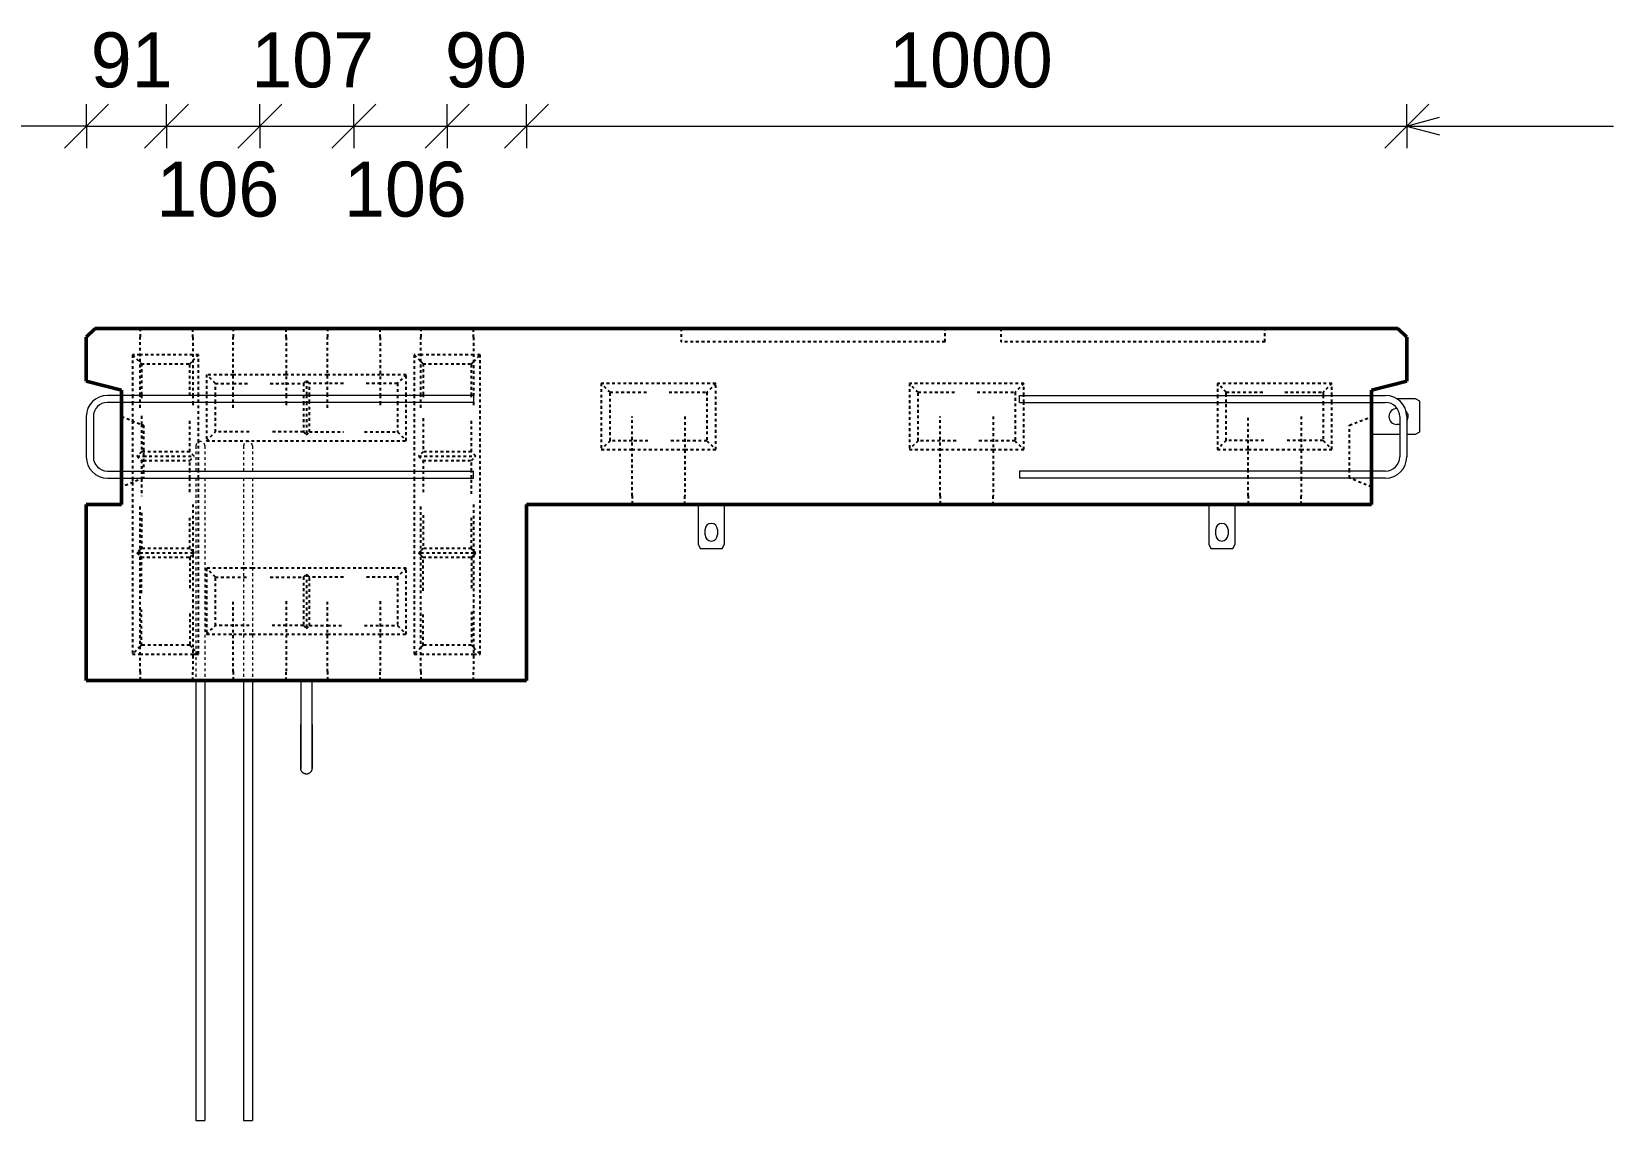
# Model space of a CAD drawing. Header units: millimetres. Extents: x -2992 to 12313, y -2035 to 19954.
# Drawn here: x -441 to 1356, y 17235 to 18473 of the extents above; entities that cross this region are included whole.
import ezdxf

# ---------------------------------------------------------------- set-up
doc = ezdxf.new("R2010")
doc.units = ezdxf.units.MM
doc.linetypes.add('Dash', pattern=[6.36, 3.18, -3.18])
for name, color, linetype, lineweight in [('A-ANNO-DIMS', 211, 'Continuous', 9), ('A-ANNO-DIMS-25', 211, 'Continuous', 9), ('A-DETL-MBND', 5, 'Continuous', 18), ('A-GENM', 13, 'Continuous', 18), ('A-WALL', 113, 'Continuous', 25), ('A-WALL-HDLN', 110, 'Dash', 25), ('G-ANNO-TEXT', 231, 'Continuous', 9), ('S-RBAR', 171, 'Continuous', 18)]:
    doc.layers.add(name, color=color, linetype=linetype, lineweight=lineweight)
doc.styles.add('Nirmala UI Semilight_1', font='NirmalaS.ttf', dxfattribs={"height": 62.5})
doc.dimstyles.new('Arrow_Filled_-_2_5_NI_UI', dxfattribs={"dimscale": 304.8, "dimtxt": 65.460247, "dimasz": 0.164042, "dimexe": 0.082021, "dimexo": 0.0625, "dimgap": 0.082021, "dimtad": 1, "dimdec": 4, "dimzin": 0, "dimdsep": 46, "dimtxsty": 'Nirmala UI Semilight_1', "dimblk1": 'OBLIQUE', "dimblk2": 'OBLIQUE', "dimsah": 1, "dimcen": 0.09, "dimazin": 0, "dimtfac": 1, "dimtdec": 4, "dimtix": 1, "dimtmove": 0, "dimatfit": 3, "dimfxl": 0.082021, "dimfxlon": 1, "dimtvp": 1, "dimtolj": 1, "dimtzin": 0, "dimarcsym": 2})
doc.dimstyles.new('Arrow_Filled_-_2_5_NI_UI_1', dxfattribs={"dimscale": 304.8, "dimtxt": 65.460247, "dimasz": 0.164042, "dimexe": 0.082021, "dimexo": 0.0625, "dimgap": 0.082021, "dimtad": 1, "dimdec": 4, "dimzin": 0, "dimdsep": 46, "dimtxsty": 'Nirmala UI Semilight_1', "dimblk1": 'OBLIQUE', "dimblk2": 'OBLIQUE', "dimsah": 1, "dimcen": 0.09, "dimazin": 0, "dimtfac": 1, "dimtdec": 4, "dimtix": 1, "dimtmove": 2, "dimatfit": 3, "dimfxl": 0.082021, "dimfxlon": 1, "dimtvp": 1, "dimtolj": 1, "dimtzin": 0, "dimarcsym": 2})

# ---------------------------------------------------------------- blocks, each defined once
blk = doc.blocks.new('RR spread anchor face based - RR-SA-2_5-150-1726819-Elevation Top')
at = {"layer": 'A-GENM'}
for p, q in [((1783.8, 17935.4), (1783.8, 17890.4)), ((1813.8, 17890.4), (1813.8, 17935.4)), ((1791.8, 17900.9), (1791.8, 17906.9)), ((1805.8, 17906.9), (1805.8, 17900.9)), ((1783.8, 17890.4), (1786.3, 17885.4)), ((1786.3, 17885.4), (1811.3, 17885.4)), ((1811.3, 17885.4), (1813.8, 17890.4))]:
    blk.add_line(p, q, dxfattribs=at)
for centre, start, end in [((1798.8, 17906.9), 360, 180), ((1798.8, 17900.9), 180, 0)]:
    blk.add_arc(centre, 7, start, end, dxfattribs=at)
blk = doc.blocks.new('RR spread anchor face based - RR-SA-3_0-200-1726827-Elevation Top')
at = {"layer": 'A-GENM'}
for p, q in [((2577.5, 18044.4), (2577.8, 18044.4)), ((2598.8, 18055.4), (2577.9, 18055.4)), ((2603.8, 18052.9), (2598.8, 18055.4)), ((2603.8, 18017.9), (2603.8, 18052.9)), ((2580.8, 18026.4), (2577.5, 18026.4)), ((2548.8, 18015.4), (2580.8, 18015.4)), ((2588.8, 18015.4), (2598.8, 18015.4)), ((2598.8, 18015.4), (2603.8, 18017.9))]:
    blk.add_line(p, q, dxfattribs=at)
for centre, start, end in [((2577.5, 18035.4), 90, 270), ((2581.5, 18035.4), 325.337, 43.1233)]:
    blk.add_arc(centre, 9, start, end, dxfattribs=at)
blk = doc.blocks.new('12_7Ø_ Lifting Insert_COLUMN - 12_9Ø Lifting insert-1653057-Elevation Top')
at = {"layer": 'A-GENM'}
for p, q in [((1332.5, 17735.4), (1332.5, 17685.4)), ((1345.2, 17685.4), (1345.2, 17735.4))]:
    blk.add_line(p, q, dxfattribs=at)
at = {"layer": 'A-GENM', "flags": 128}
for points in [[(1332.5, 17685.4), (1332.5, 17683.4), (1332.5, 17681.4), (1332.5, 17679.4), (1332.5, 17677.5), (1332.5, 17675.5), (1332.5, 17673.5), (1332.5, 17671.6), (1332.5, 17669.7), (1332.5, 17667.8), (1332.5, 17666), (1332.5, 17664.1), (1332.5, 17662.3), (1332.5, 17660.6), (1332.5, 17658.9), (1332.5, 17657.2), (1332.5, 17655.6), (1332.5, 17654), (1332.5, 17652.5), (1332.5, 17651), (1332.5, 17649.6), (1332.5, 17648.2), (1332.5, 17646.9), (1332.5, 17645.7), (1332.5, 17644.5), (1332.5, 17643.4), (1332.5, 17642.3), (1332.5, 17641.3), (1332.5, 17640.4), (1332.5, 17639.6), (1332.5, 17638.8), (1332.5, 17638.1), (1332.5, 17637.5), (1332.5, 17637), (1332.5, 17636.5), (1332.5, 17636.2), (1332.5, 17635.9), (1332.5, 17635.6), (1332.5, 17635.5), (1332.5, 17635.4), (1332.5, 17635.4)], [(1332.5, 17635.4), (1332.5, 17635.5), (1332.5, 17635.6), (1332.5, 17635.8), (1332.5, 17636.1), (1332.5, 17636.4), (1332.5, 17636.9), (1332.5, 17637.4), (1332.5, 17638), (1332.5, 17638.6), (1332.5, 17639.4), (1332.5, 17640.2), (1332.5, 17641.1), (1332.5, 17642), (1332.5, 17643.1), (1332.5, 17644.2), (1332.5, 17645.3), (1332.5, 17646.6), (1332.5, 17647.8), (1332.5, 17649.2), (1332.5, 17650.6), (1332.5, 17652.1), (1332.5, 17653.6), (1332.5, 17655.1), (1332.5, 17656.8), (1332.5, 17658.4), (1332.5, 17660.1), (1332.5, 17661.9), (1332.5, 17663.6), (1332.5, 17665.5), (1332.5, 17667.3), (1332.5, 17669.2), (1332.5, 17671.1), (1332.5, 17673), (1332.5, 17675), (1332.5, 17676.9), (1332.5, 17678.9), (1332.5, 17680.9), (1332.5, 17682.9), (1332.5, 17684.9), (1332.5, 17685.4)], [(1345.2, 17685.4), (1345.2, 17683.4), (1345.2, 17681.4), (1345.2, 17679.4), (1345.2, 17677.5), (1345.2, 17675.5), (1345.2, 17673.5), (1345.2, 17671.6), (1345.2, 17669.7), (1345.2, 17667.8), (1345.2, 17666), (1345.2, 17664.1), (1345.2, 17662.3), (1345.2, 17660.6), (1345.2, 17658.9), (1345.2, 17657.2), (1345.2, 17655.6), (1345.2, 17654), (1345.2, 17652.5), (1345.2, 17651), (1345.2, 17649.6), (1345.2, 17648.2), (1345.2, 17646.9), (1345.2, 17645.7), (1345.2, 17644.5), (1345.2, 17643.4), (1345.2, 17642.3), (1345.2, 17641.3), (1345.2, 17640.4), (1345.2, 17639.6), (1345.2, 17638.8), (1345.2, 17638.1), (1345.2, 17637.5), (1345.2, 17637), (1345.2, 17636.5), (1345.2, 17636.2), (1345.2, 17635.9), (1345.2, 17635.6), (1345.2, 17635.5), (1345.2, 17635.4), (1345.2, 17635.4)], [(1345.2, 17635.4), (1345.2, 17635.5), (1345.2, 17635.6), (1345.2, 17635.8), (1345.2, 17636.1), (1345.2, 17636.4), (1345.2, 17636.9), (1345.2, 17637.4), (1345.2, 17638), (1345.2, 17638.6), (1345.2, 17639.4), (1345.2, 17640.2), (1345.2, 17641.1), (1345.2, 17642), (1345.2, 17643.1), (1345.2, 17644.2), (1345.2, 17645.3), (1345.2, 17646.6), (1345.2, 17647.8), (1345.2, 17649.2), (1345.2, 17650.6), (1345.2, 17652.1), (1345.2, 17653.6), (1345.2, 17655.1), (1345.2, 17656.8), (1345.2, 17658.4), (1345.2, 17660.1), (1345.2, 17661.9), (1345.2, 17663.6), (1345.2, 17665.5), (1345.2, 17667.3), (1345.2, 17669.2), (1345.2, 17671.1), (1345.2, 17673), (1345.2, 17675), (1345.2, 17676.9), (1345.2, 17678.9), (1345.2, 17680.9), (1345.2, 17682.9), (1345.2, 17684.9), (1345.2, 17685.4)], [(1345.2, 17635.4), (1345.1, 17635.2), (1345.1, 17634.9), (1345.1, 17634.7), (1345.1, 17634.4), (1345, 17634.2), (1345, 17633.9), (1344.9, 17633.7), (1344.8, 17633.4), (1344.7, 17633.2), (1344.7, 17633), (1344.5, 17632.7), (1344.4, 17632.5), (1344.3, 17632.3), (1344.2, 17632.1), (1344, 17631.8), (1343.9, 17631.6), (1343.7, 17631.4), (1343.6, 17631.2), (1343.4, 17631.1), (1343.2, 17630.9), (1343, 17630.7), (1342.8, 17630.5), (1342.7, 17630.4), (1342.4, 17630.2), (1342.2, 17630.1), (1342, 17630), (1341.8, 17629.8), (1341.6, 17629.7), (1341.3, 17629.6), (1341.1, 17629.5), (1340.9, 17629.4), (1340.6, 17629.3), (1340.4, 17629.3), (1340.1, 17629.2), (1339.9, 17629.2), (1339.6, 17629.1), (1339.4, 17629.1), (1339.1, 17629.1), (1338.9, 17629.1), (1338.6, 17629.1), (1338.4, 17629.1), (1338.1, 17629.1), (1337.9, 17629.2), (1337.6, 17629.2), (1337.4, 17629.2), (1337.1, 17629.3), (1336.9, 17629.4), (1336.6, 17629.5), (1336.4, 17629.6), (1336.2, 17629.7), (1335.9, 17629.8), (1335.7, 17629.9), (1335.5, 17630), (1335.3, 17630.2), (1335.1, 17630.3), (1334.9, 17630.5), (1334.7, 17630.6), (1334.5, 17630.8), (1334.3, 17631), (1334.1, 17631.1), (1334, 17631.3), (1333.8, 17631.5), (1333.6, 17631.7), (1333.5, 17631.9), (1333.4, 17632.2), (1333.2, 17632.4), (1333.1, 17632.6), (1333, 17632.8), (1332.9, 17633.1), (1332.8, 17633.3), (1332.7, 17633.5), (1332.7, 17633.8), (1332.6, 17634), (1332.6, 17634.3), (1332.5, 17634.5), (1332.5, 17634.8), (1332.5, 17635), (1332.5, 17635.3), (1332.5, 17635.4)]]:
    blk.add_lwpolyline(points, dxfattribs=at)
blk = doc.blocks.new('DIMBLOCK4-Elevation Top')
at = {"layer": 'A-ANNO-DIMS-25'}
for p, q in [((-378.7, 18365.4), (-353.7, 18390.4)), ((-378.7, 18365.4), (-378.7, 18390.4)), ((-287.7, 18365.4), (-262.7, 18390.4)), ((-287.7, 18365.4), (-287.7, 18390.4)), ((-378.7, 18365.4), (-403.7, 18340.4)), ((-378.7, 18365.4), (-287.7, 18365.4)), ((-378.7, 18365.4), (-378.7, 18340.4)), ((-287.7, 18365.4), (-312.7, 18340.4)), ((-287.7, 18365.4), (-287.7, 18340.4))]:
    blk.add_line(p, q, dxfattribs=at)
at = {"layer": 'A-ANNO-DIMS-25', "color": 0, "insert": (-373.7, 18472), "char_height": 62.5, "width": 97.119, "attachment_point": 1, "line_spacing_factor": 1.142579, "style": 'Nirmala UI Semilight_1'}
blk.add_mtext('91', dxfattribs=at)
blk = doc.blocks.new('_Oblique')
at = {"color": 0, "linetype": 'ByBlock', "lineweight": -2}
blk.add_line((-0.5, -0.5), (0.5, 0.5), dxfattribs=at)
blk = doc.blocks.new('DIMBLOCK5-Elevation Top')
at = {"layer": 'A-ANNO-DIMS-25'}
for p, q in [((-287.7, 18365.4), (-262.7, 18390.4)), ((-287.7, 18365.4), (-287.7, 18390.4)), ((-181.7, 18365.4), (-156.7, 18390.4)), ((-181.7, 18365.4), (-181.7, 18390.4)), ((-287.7, 18365.4), (-312.7, 18340.4)), ((-287.7, 18365.4), (-181.7, 18365.4)), ((-287.7, 18365.4), (-287.7, 18340.4)), ((-181.7, 18365.4), (-206.7, 18340.4)), ((-181.7, 18365.4), (-181.7, 18340.4))]:
    blk.add_line(p, q, dxfattribs=at)
at = {"layer": 'A-ANNO-DIMS-25', "color": 0, "insert": (-299, 18325.1), "char_height": 62.5, "width": 154.248, "attachment_point": 1, "line_spacing_factor": 1.142579, "style": 'Nirmala UI Semilight_1'}
blk.add_mtext('106', dxfattribs=at)
blk = doc.blocks.new('DIMBLOCK6-Elevation Top')
at = {"layer": 'A-ANNO-DIMS-25'}
for p, q in [((-181.7, 18365.4), (-156.7, 18390.4)), ((-181.7, 18365.4), (-181.7, 18390.4)), ((-74.7, 18365.4), (-49.7, 18390.4)), ((-74.7, 18365.4), (-74.7, 18390.4)), ((-181.7, 18365.4), (-206.7, 18340.4)), ((-181.7, 18365.4), (-74.7, 18365.4)), ((-181.7, 18365.4), (-181.7, 18340.4)), ((-74.7, 18365.4), (-99.7, 18340.4)), ((-74.7, 18365.4), (-74.7, 18340.4))]:
    blk.add_line(p, q, dxfattribs=at)
at = {"layer": 'A-ANNO-DIMS-25', "color": 0, "insert": (-191.3, 18472), "char_height": 62.5, "width": 151.392, "attachment_point": 1, "line_spacing_factor": 1.142579, "style": 'Nirmala UI Semilight_1'}
blk.add_mtext('107', dxfattribs=at)
blk = doc.blocks.new('DIMBLOCK7-Elevation Top')
at = {"layer": 'A-ANNO-DIMS-25'}
for p, q in [((-74.7, 18365.4), (-49.7, 18390.4)), ((-74.7, 18365.4), (-74.7, 18390.4)), ((31.3, 18365.4), (56.3, 18390.4)), ((31.3, 18365.4), (31.3, 18390.4)), ((-74.7, 18365.4), (-99.7, 18340.4)), ((-74.7, 18365.4), (31.3, 18365.4)), ((-74.7, 18365.4), (-74.7, 18340.4)), ((31.3, 18365.4), (6.3, 18340.4)), ((31.3, 18365.4), (31.3, 18340.4))]:
    blk.add_line(p, q, dxfattribs=at)
at = {"layer": 'A-ANNO-DIMS-25', "color": 0, "insert": (-86, 18325.1), "char_height": 62.5, "width": 154.248, "attachment_point": 1, "line_spacing_factor": 1.142579, "style": 'Nirmala UI Semilight_1'}
blk.add_mtext('106', dxfattribs=at)
blk = doc.blocks.new('DIMBLOCK8-Elevation Top')
at = {"layer": 'A-ANNO-DIMS-25'}
for p, q in [((31.3, 18365.4), (56.3, 18390.4)), ((31.3, 18365.4), (31.3, 18390.4)), ((121.3, 18365.4), (146.3, 18390.4)), ((121.3, 18365.4), (121.3, 18390.4)), ((31.3, 18365.4), (6.3, 18340.4)), ((31.3, 18365.4), (121.3, 18365.4)), ((31.3, 18365.4), (31.3, 18340.4)), ((121.3, 18365.4), (96.3, 18340.4)), ((121.3, 18365.4), (121.3, 18340.4))]:
    blk.add_line(p, q, dxfattribs=at)
at = {"layer": 'A-ANNO-DIMS-25', "color": 0, "insert": (28.7, 18472), "char_height": 62.5, "width": 114.258, "attachment_point": 1, "line_spacing_factor": 1.142579, "style": 'Nirmala UI Semilight_1'}
blk.add_mtext('90', dxfattribs=at)
blk = doc.blocks.new('DIMBLOCK9-Elevation Top')
at = {"layer": 'A-ANNO-DIMS-25'}
for p, q in [((121.3, 18365.4), (146.3, 18390.4)), ((121.3, 18365.4), (121.3, 18390.4)), ((1121.3, 18365.4), (1146.3, 18390.4)), ((1121.3, 18365.4), (1121.3, 18390.4)), ((121.3, 18365.4), (96.3, 18340.4)), ((121.3, 18365.4), (1121.3, 18365.4)), ((121.3, 18365.4), (121.3, 18340.4)), ((1121.3, 18365.4), (1096.3, 18340.4)), ((1121.3, 18365.4), (1121.3, 18340.4))]:
    blk.add_line(p, q, dxfattribs=at)
at = {"layer": 'A-ANNO-DIMS-25', "color": 0, "insert": (533.2, 18472), "char_height": 62.5, "width": 211.377, "attachment_point": 1, "line_spacing_factor": 1.142579, "style": 'Nirmala UI Semilight_1'}
blk.add_mtext('1000', dxfattribs=at)

msp = doc.modelspace()

# ---------------------------------------------------------------- linework, layer by layer
at = {"layer": 'A-DETL-MBND'}
for p, q in [((-378.7367, 18365.41337), (-555.22759, 18365.41337)), ((-254.18272, 17235.4305), (-253.38272, 17235.4305))]:
    msp.add_line(p, q, dxfattribs=at)
at = {"layer": 'A-WALL', "lineweight": 50}
for p, q in [((-368.73412, 18135.4305), (-378.7367, 18125.42792)), ((1111.26071, 18135.4305), (-368.73412, 18135.4305)), ((1121.2633, 18125.42792), (1111.26071, 18135.4305)), ((-378.7367, 18125.42792), (-378.7367, 18075.4305)), ((1121.2633, 18075.4305), (1121.2633, 18125.42792)), ((-378.7367, 18075.4305), (-338.7367, 18065.4305)), ((-338.7367, 18065.4305), (-338.7367, 17935.4305)), ((1081.2633, 18065.4305), (1121.2633, 18075.4305)), ((1081.2633, 17935.4305), (1081.2633, 18065.4305)), ((-338.7367, 17935.4305), (-378.7367, 17935.4305)), ((-378.7367, 17935.4305), (-378.7367, 17735.4305)), ((121.2633, 17935.4305), (1081.2633, 17935.4305)), ((121.2633, 17735.4305), (121.2633, 17935.4305)), ((-378.7367, 17735.4305), (121.2633, 17735.4305))]:
    msp.add_line(p, q, dxfattribs=at)
at = {"layer": 'A-WALL-HDLN'}
for p, q in [((-317.7367, 18135.4305), (-317.7367, 18125.4305)), ((-257.7367, 18125.4305), (-257.7367, 18135.4305)), ((-211.7367, 18135.4305), (-211.7367, 18125.4305)), ((-151.7367, 18125.4305), (-151.7367, 18135.4305)), ((-104.7367, 18135.4305), (-104.7367, 18125.4305)), ((-44.7367, 18125.4305), (-44.7367, 18135.4305)), ((1.2633, 18135.4305), (1.2633, 18125.4305)), ((61.2633, 18125.4305), (61.2633, 18135.4305)), ((296.86997, 18135.4305), (296.86997, 18120.4305)), ((596.86997, 18120.4305), (596.86997, 18135.4305)), ((660.10401, 18135.4305), (660.10401, 18120.4305)), ((960.10401, 18120.4305), (960.10401, 18135.4305)), ((596.86997, 18120.4305), (296.86997, 18120.4305)), ((960.10401, 18120.4305), (660.10401, 18120.4305)), ((-317.78384, 18105.4305), (-326.2367, 18105.4305)), ((-326.2367, 18105.4305), (-326.2367, 18059.48011)), ((-326.2367, 18105.4305), (-317.78384, 18096.97764)), ((-257.78404, 18105.4305), (-317.68956, 18105.4305)), ((-317.68956, 18096.88336), (-316.2367, 18095.4305)), ((-316.2367, 18095.4305), (-261.2367, 18095.4305)), ((-316.2367, 18095.4305), (-316.2367, 18059.48011)), ((-261.2367, 18095.4305), (-257.78404, 18098.88317)), ((-261.2367, 18059.49286), (-261.2367, 18095.4305)), ((-251.2367, 18105.4305), (-257.68937, 18105.4305)), ((-257.68937, 18098.97784), (-251.2367, 18105.4305)), ((-251.2367, 18059.48011), (-251.2367, 18105.4305)), ((1.21616, 18105.4305), (-6.2367, 18105.4305)), ((-6.2367, 18105.4305), (-6.2367, 18059.48011)), ((-6.2367, 18105.4305), (1.21616, 18097.97764)), ((61.21596, 18105.4305), (1.31044, 18105.4305)), ((1.31044, 18097.88336), (3.7633, 18095.4305)), ((3.7633, 18095.4305), (58.7633, 18095.4305)), ((3.7633, 18095.4305), (3.7633, 18059.48011)), ((58.7633, 18095.4305), (61.21596, 18097.88317)), ((58.7633, 18059.48011), (58.7633, 18095.4305)), ((68.7633, 18105.4305), (61.31063, 18105.4305)), ((61.31063, 18097.97784), (68.7633, 18105.4305)), ((68.7633, 17765.4305), (68.7633, 18105.4305)), ((-242.1367, 18082.9305), (-242.1367, 18059.48011)), ((-211.77991, 18082.9305), (-242.1367, 18082.9305)), ((-232.1367, 18072.9305), (-242.1367, 18082.9305)), ((-151.7802, 18082.9305), (-211.6935, 18082.9305)), ((-104.77991, 18082.9305), (-151.6932, 18082.9305)), ((-132.1367, 18072.9305), (-128.7367, 18076.3305)), ((-125.3367, 18072.9305), (-128.7367, 18076.3305)), ((-128.7367, 18076.3305), (-128.7367, 18059.48011)), ((-44.7802, 18082.9305), (-104.6935, 18082.9305)), ((-15.3367, 18082.9305), (-44.6932, 18082.9305)), ((-15.3367, 18082.9305), (-25.3367, 18072.9305)), ((-15.3367, 18059.48011), (-15.3367, 18082.9305)), ((-326.2367, 18059.38089), (-326.2367, 18051.48011)), ((-316.2367, 18059.38089), (-316.2367, 18054.798)), ((-251.2367, 18051.48011), (-251.2367, 18059.38089)), ((-242.1367, 18059.38089), (-242.1367, 18051.48011)), ((-232.1367, 18059.48011), (-232.1367, 18072.9305)), ((-232.1367, 18072.9305), (-211.77472, 18072.9305)), ((-232.1367, 18051.48011), (-232.1367, 18059.38089)), ((-211.69869, 18072.9305), (-193.72628, 18072.9305)), ((-169.74713, 18072.9305), (-151.77507, 18072.9305)), ((-151.69834, 18072.9305), (-132.1367, 18072.9305)), ((-132.1367, 18072.9305), (-132.1367, 18059.48011)), ((-132.1367, 18059.38089), (-132.1367, 18051.48011)), ((-128.7367, 18059.38089), (-128.7367, 18051.48011)), ((-104.77472, 18072.9305), (-125.3367, 18072.9305)), ((-125.3367, 18059.48011), (-125.3367, 18072.9305)), ((-125.3367, 18051.48011), (-125.3367, 18059.38089)), ((-86.72628, 18072.9305), (-104.69869, 18072.9305)), ((-44.77507, 18072.9305), (-62.74713, 18072.9305)), ((-25.3367, 18072.9305), (-44.69834, 18072.9305)), ((-25.3367, 18072.9305), (-25.3367, 18059.48011)), ((-25.3367, 18059.38089), (-25.3367, 18051.48011)), ((-15.3367, 18051.48011), (-15.3367, 18059.38089)), ((-6.2367, 18059.38089), (-6.2367, 18051.48011)), ((3.7633, 18059.38089), (3.7633, 18057.42008)), ((58.7633, 18057.42008), (58.7633, 18059.38089)), ((336.26657, 18072.9305), (206.26657, 18072.9305)), ((206.26657, 18072.9305), (206.26657, 17997.9305)), ((216.26657, 18062.9305), (206.26657, 18072.9305)), ((216.26657, 18062.9305), (259.27699, 18062.9305)), ((216.26657, 18007.9305), (216.26657, 18062.9305)), ((283.25615, 18062.9305), (326.26657, 18062.9305)), ((336.26657, 18072.9305), (326.26657, 18062.9305)), ((326.26657, 18062.9305), (326.26657, 18007.9305)), ((336.26657, 17997.9305), (336.26657, 18072.9305)), ((686.2633, 18072.9305), (556.2633, 18072.9305)), ((556.2633, 18072.9305), (556.2633, 17997.9305)), ((566.2633, 18062.9305), (556.2633, 18072.9305)), ((566.2633, 18062.9305), (609.27699, 18062.9305)), ((566.2633, 18007.9305), (566.2633, 18062.9305)), ((633.25615, 18062.9305), (676.2633, 18062.9305)), ((686.2633, 18072.9305), (676.2633, 18062.9305)), ((676.2633, 18062.9305), (676.2633, 18007.9305)), ((686.2633, 18059.48011), (686.2633, 18072.9305)), ((686.2633, 18051.48011), (686.2633, 18059.38089)), ((1036.2633, 18073.06222), (906.2633, 18073.06222)), ((906.2633, 18073.06222), (906.2633, 18059.48011)), ((916.2633, 18063.06222), (906.2633, 18073.06222)), ((906.2633, 18059.38089), (906.2633, 18051.48011)), ((916.2633, 18063.06222), (959.58375, 18063.06222)), ((916.2633, 18059.48011), (916.2633, 18063.06222)), ((916.2633, 18051.48011), (916.2633, 18059.38089)), ((982.94938, 18063.06222), (1026.2633, 18063.06222)), ((1036.2633, 18073.06222), (1026.2633, 18063.06222)), ((1026.2633, 18063.06222), (1026.2633, 18059.48011)), ((1026.2633, 18059.38089), (1026.2633, 18051.48011)), ((1036.2633, 18059.48011), (1036.2633, 18073.06222)), ((1036.2633, 18051.48011), (1036.2633, 18059.38089)), ((-326.2367, 18051.38089), (-326.2367, 18030.48059)), ((-251.2367, 18006.58341), (-251.2367, 18051.38089)), ((-242.1367, 18051.38089), (-242.1367, 18007.9305)), ((-232.1367, 18017.9305), (-232.1367, 18051.38089)), ((-132.1367, 18051.38089), (-132.1367, 18017.9305)), ((-128.7367, 18051.38089), (-128.7367, 18014.5305)), ((-125.3367, 18017.9305), (-125.3367, 18051.38089)), ((-25.3367, 18051.38089), (-25.3367, 18017.9305)), ((-15.3367, 18007.9305), (-15.3367, 18051.38089)), ((-6.2367, 18051.38089), (-6.2367, 17973.48011)), ((686.2633, 17997.9305), (686.2633, 18051.38089)), ((906.2633, 18051.38089), (906.2633, 17998.06222)), ((916.2633, 18008.06222), (916.2633, 18051.38089)), ((1026.2633, 18051.38089), (1026.2633, 18008.06222)), ((1036.2633, 17998.06222), (1036.2633, 18051.38089)), ((-338.68709, 18035.41066), (-313.7367, 18025.4305)), ((-326.2367, 18030.38041), (-326.2367, 17973.48011)), ((-316.2367, 18036.06301), (-316.2367, 18026.48059)), ((-316.2367, 18026.38041), (-316.2367, 17995.4305)), ((-313.7367, 18025.4305), (-313.7367, 17973.48011)), ((-261.2367, 17995.4305), (-261.2367, 18031.36814)), ((3.7633, 18033.44092), (3.7633, 17995.4305)), ((58.7633, 17995.4305), (58.7633, 18033.44092)), ((1056.2633, 18025.4305), (1081.21369, 18035.41066)), ((1056.2633, 17973.48011), (1056.2633, 18025.4305)), ((-251.2367, 17973.48011), (-251.2367, 18006.47601)), ((-242.1367, 18007.9305), (-232.1367, 18017.9305)), ((-242.1367, 18007.9305), (-15.3367, 18007.9305)), ((-193.72628, 18017.9305), (-232.1367, 18017.9305)), ((-132.1367, 18017.9305), (-169.74713, 18017.9305)), ((-132.1367, 18017.9305), (-128.7367, 18014.5305)), ((-128.7367, 18014.5305), (-125.3367, 18017.9305)), ((-125.3367, 18017.9305), (-86.72628, 18017.9305)), ((-62.74713, 18017.9305), (-25.3367, 18017.9305)), ((-25.3367, 18017.9305), (-15.3367, 18007.9305)), ((216.26657, 18007.9305), (206.26657, 17997.9305)), ((241.22741, 18007.9305), (216.26657, 18007.9305)), ((259.27699, 18007.9305), (241.30572, 18007.9305)), ((301.23008, 18007.9305), (283.25615, 18007.9305)), ((326.26657, 18007.9305), (301.30305, 18007.9305)), ((326.26657, 18007.9305), (336.26657, 17997.9305)), ((566.2633, 18007.9305), (556.2633, 17997.9305)), ((591.22741, 18007.9305), (566.2633, 18007.9305)), ((609.27699, 18007.9305), (591.30572, 18007.9305)), ((651.23008, 18007.9305), (633.25615, 18007.9305)), ((676.2633, 18007.9305), (651.30305, 18007.9305)), ((676.2633, 18007.9305), (686.2633, 17997.9305)), ((916.2633, 18008.06222), (906.2633, 17998.06222)), ((941.22741, 18008.06222), (916.2633, 18008.06222)), ((958.97929, 18008.06222), (941.30572, 18008.06222)), ((1001.23008, 18008.06222), (983.55384, 18008.06222)), ((1026.2633, 18008.06222), (1001.30305, 18008.06222)), ((1026.2633, 18008.06222), (1036.2633, 17998.06222)), ((-316.2367, 17995.4305), (-321.2367, 17990.4305)), ((-321.2367, 17990.4305), (-316.2367, 17985.4305)), ((-321.2367, 17990.4305), (-313.78631, 17990.4305)), ((-313.78631, 17995.4305), (-316.2367, 17995.4305)), ((-261.2367, 17995.4305), (-313.68709, 17995.4305)), ((-313.68709, 17990.4305), (-256.2367, 17990.4305)), ((-256.2367, 17990.4305), (-261.2367, 17995.4305)), ((-261.2367, 17985.4305), (-256.2367, 17990.4305)), ((3.7633, 17995.4305), (-1.2367, 17990.4305)), ((-1.2367, 17990.4305), (3.7633, 17985.4305)), ((-1.2367, 17990.4305), (63.7633, 17990.4305)), ((58.7633, 17995.4305), (3.7633, 17995.4305)), ((63.7633, 17990.4305), (58.7633, 17995.4305)), ((58.7633, 17985.4305), (63.7633, 17990.4305)), ((206.26657, 17997.9305), (241.22255, 17997.9305)), ((241.31058, 17997.9305), (301.22482, 17997.9305)), ((301.30832, 17997.9305), (336.26657, 17997.9305)), ((556.2633, 17997.9305), (591.22255, 17997.9305)), ((591.31058, 17997.9305), (651.22482, 17997.9305)), ((651.30832, 17997.9305), (686.2633, 17997.9305)), ((906.2633, 17998.06222), (941.22255, 17998.06222)), ((941.31058, 17998.06222), (1001.22482, 17998.06222)), ((1001.30832, 17998.06222), (1036.2633, 17998.06222)), ((-326.2367, 17973.38089), (-326.2367, 17965.48011)), ((-316.2367, 17985.4305), (-316.2367, 17973.48011)), ((-316.2367, 17985.4305), (-313.78631, 17985.4305)), ((-316.2367, 17973.38089), (-316.2367, 17965.48011)), ((-313.7367, 17973.38089), (-313.7367, 17965.4305)), ((-313.68709, 17985.4305), (-261.2367, 17985.4305)), ((-261.2367, 17973.48011), (-261.2367, 17985.4305)), ((-261.2367, 17965.48011), (-261.2367, 17973.38089)), ((-251.2367, 17965.48011), (-251.2367, 17973.38089)), ((-6.2367, 17973.38089), (-6.2367, 17965.48011)), ((3.7633, 17985.4305), (3.7633, 17973.48011)), ((3.7633, 17985.4305), (58.7633, 17985.4305)), ((3.7633, 17973.38089), (3.7633, 17965.48011)), ((58.7633, 17973.48011), (58.7633, 17985.4305)), ((58.7633, 17965.48011), (58.7633, 17973.38089)), ((941.26657, 17965.48011), (941.26657, 17973.38089)), ((1056.2633, 17965.4305), (1056.2633, 17973.38089)), ((-313.86073, 17965.38089), (-338.68709, 17955.45035)), ((-326.2367, 17965.38089), (-326.2367, 17960.48059)), ((-326.2367, 17960.38041), (-326.2367, 17765.4305)), ((-316.2367, 17965.38089), (-316.2367, 17964.48059)), ((-316.2367, 17964.38041), (-316.2367, 17944.798)), ((-261.2367, 17949.49286), (-261.2367, 17965.38089)), ((-251.2367, 17765.4305), (-251.2367, 17965.38089)), ((-6.2367, 17965.38089), (-6.2367, 17765.4305)), ((3.7633, 17965.38089), (3.7633, 17947.42008)), ((58.7633, 17947.42008), (58.7633, 17965.38089)), ((1081.21369, 17955.45035), (1056.38732, 17965.38089)), ((241.26657, 17945.4305), (241.26657, 17935.48011)), ((301.26657, 17935.48011), (301.26657, 17945.4305)), ((591.26657, 17945.4305), (591.26657, 17935.4305)), ((651.26657, 17935.4305), (651.26657, 17945.4305)), ((941.26657, 17945.4305), (941.26657, 17935.48011)), ((1001.26657, 17935.48011), (1001.26657, 17945.4305)), ((-316.2367, 17926.06301), (-316.2367, 17885.4305)), ((-261.2367, 17885.4305), (-261.2367, 17921.36814)), ((3.7633, 17923.44092), (3.7633, 17885.4305)), ((58.7633, 17885.4305), (58.7633, 17923.44092)), ((-317.77279, 17883.89441), (-321.2367, 17880.4305)), ((-321.2367, 17880.4305), (-317.77279, 17876.96659)), ((-321.2367, 17880.4305), (-317.77279, 17880.4305)), ((-316.2367, 17885.4305), (-317.70062, 17883.96659)), ((-317.70062, 17880.4305), (-257.7733, 17880.4305)), ((-261.2367, 17885.4305), (-316.2367, 17885.4305)), ((-257.7733, 17881.9671), (-261.2367, 17885.4305)), ((-261.2367, 17875.4305), (-257.7733, 17878.89391)), ((-256.2367, 17880.4305), (-257.70011, 17881.89391)), ((-257.70011, 17878.9671), (-256.2367, 17880.4305)), ((-257.70011, 17880.4305), (-256.2367, 17880.4305)), ((1.22721, 17882.89441), (-1.2367, 17880.4305)), ((-1.2367, 17880.4305), (1.22721, 17877.96659)), ((-1.2367, 17880.4305), (1.22721, 17880.4305)), ((3.7633, 17885.4305), (1.29938, 17882.96659)), ((1.29938, 17880.4305), (61.2267, 17880.4305)), ((58.7633, 17885.4305), (3.7633, 17885.4305)), ((61.2267, 17882.9671), (58.7633, 17885.4305)), ((63.7633, 17880.4305), (61.29989, 17882.89391)), ((61.29989, 17877.9671), (63.7633, 17880.4305)), ((61.29989, 17880.4305), (63.7633, 17880.4305)), ((-317.70062, 17876.89441), (-316.2367, 17875.4305)), ((-316.2367, 17834.798), (-316.2367, 17875.4305)), ((-316.2367, 17875.4305), (-261.2367, 17875.4305)), ((-261.2367, 17875.4305), (-261.2367, 17839.49286)), ((-242.1367, 17862.9305), (-242.1367, 17787.9305)), ((-200.11274, 17862.9305), (-242.1367, 17862.9305)), ((-232.1367, 17852.9305), (-242.1367, 17862.9305)), ((-190.11274, 17862.9305), (-200.01352, 17862.9305)), ((-15.3367, 17862.9305), (-190.01352, 17862.9305)), ((-15.3367, 17862.9305), (-25.3367, 17852.9305)), ((-15.3367, 17787.9305), (-15.3367, 17862.9305)), ((1.29938, 17877.89441), (3.7633, 17875.4305)), ((3.7633, 17837.42008), (3.7633, 17875.4305)), ((3.7633, 17875.4305), (58.7633, 17875.4305)), ((58.7633, 17875.4305), (61.2267, 17877.89391)), ((58.7633, 17875.4305), (58.7633, 17837.42008)), ((-232.1367, 17797.9305), (-232.1367, 17852.9305)), ((-232.1367, 17852.9305), (-200.11274, 17852.9305)), ((-200.01352, 17852.9305), (-193.72628, 17852.9305)), ((-169.74713, 17852.9305), (-132.1367, 17852.9305)), ((-132.1367, 17852.9305), (-128.7367, 17856.3305)), ((-132.1367, 17852.9305), (-132.1367, 17797.9305)), ((-125.3367, 17852.9305), (-128.7367, 17856.3305)), ((-128.7367, 17856.3305), (-128.7367, 17794.5305)), ((-86.72628, 17852.9305), (-125.3367, 17852.9305)), ((-125.3367, 17797.9305), (-125.3367, 17852.9305)), ((-25.3367, 17852.9305), (-62.74713, 17852.9305)), ((-25.3367, 17852.9305), (-25.3367, 17797.9305)), ((-316.2367, 17775.4305), (-316.2367, 17816.06301)), ((-261.2367, 17811.36814), (-261.2367, 17775.4305)), ((3.7633, 17775.4305), (3.7633, 17813.44092)), ((58.7633, 17813.44092), (58.7633, 17775.4305)), ((-242.1367, 17787.9305), (-232.1367, 17797.9305)), ((-211.77507, 17797.9305), (-232.1367, 17797.9305)), ((-200.11274, 17797.9305), (-211.69834, 17797.9305)), ((-193.72628, 17797.9305), (-200.01352, 17797.9305)), ((-151.77472, 17797.9305), (-169.74713, 17797.9305)), ((-132.1367, 17797.9305), (-151.69869, 17797.9305)), ((-132.1367, 17797.9305), (-128.7367, 17794.5305)), ((-128.7367, 17794.5305), (-125.3367, 17797.9305)), ((-125.3367, 17797.9305), (-104.77507, 17797.9305)), ((-104.69834, 17797.9305), (-86.72628, 17797.9305)), ((-62.74713, 17797.9305), (-44.77472, 17797.9305)), ((-44.69869, 17797.9305), (-25.3367, 17797.9305)), ((-25.3367, 17797.9305), (-15.3367, 17787.9305)), ((-317.78404, 17773.88317), (-326.2367, 17765.4305)), ((-316.2367, 17775.4305), (-317.68937, 17773.97784)), ((-261.2367, 17775.4305), (-316.2367, 17775.4305)), ((-261.2367, 17775.4305), (-257.78384, 17771.97764)), ((-257.68956, 17771.88336), (-254.23233, 17768.42612)), ((-242.1367, 17787.9305), (-211.7802, 17787.9305)), ((-211.6932, 17787.9305), (-200.11274, 17787.9305)), ((-200.01352, 17787.9305), (-190.11274, 17787.9305)), ((-190.01352, 17787.9305), (-151.77991, 17787.9305)), ((-151.6935, 17787.9305), (-104.7802, 17787.9305)), ((-104.6932, 17787.9305), (-44.77991, 17787.9305)), ((-44.6935, 17787.9305), (-15.3367, 17787.9305)), ((1.21596, 17772.88317), (-6.2367, 17765.4305)), ((3.7633, 17775.4305), (1.31063, 17772.97784)), ((58.7633, 17775.4305), (3.7633, 17775.4305)), ((58.7633, 17775.4305), (61.21616, 17772.97764)), ((61.31044, 17772.88336), (68.7633, 17765.4305)), ((-326.2367, 17765.4305), (-317.78404, 17765.4305)), ((-317.68937, 17765.4305), (-257.78384, 17765.4305)), ((-257.68956, 17765.4305), (-254.23233, 17765.4305)), ((-254.13311, 17768.32691), (-251.2367, 17765.4305)), ((-254.13311, 17765.4305), (-251.2367, 17765.4305)), ((-6.2367, 17765.4305), (1.21596, 17765.4305)), ((1.31063, 17765.4305), (61.21616, 17765.4305)), ((61.31044, 17765.4305), (68.7633, 17765.4305)), ((-317.7367, 17745.4305), (-317.7367, 17735.4305)), ((-257.7367, 17735.48011), (-257.7367, 17745.4305)), ((-211.7367, 17745.4305), (-211.7367, 17735.48011)), ((-151.7367, 17735.48011), (-151.7367, 17745.4305)), ((-104.7367, 17745.4305), (-104.7367, 17735.48011)), ((-44.7367, 17735.48011), (-44.7367, 17745.4305)), ((1.2633, 17745.4305), (1.2633, 17735.48011)), ((61.2633, 17735.48011), (61.2633, 17745.4305))]:
    msp.add_line(p, q, dxfattribs=at)
at = {"layer": 'A-WALL-HDLN', "flags": 128}
for points in [[(-317.7367, 18059.48011), (-317.7367, 18062.5798), (-317.7367, 18075.04245), (-317.7367, 18089.9862), (-317.7367, 18106.67524), (-317.7367, 18124.28779), (-317.7367, 18125.4305)], [(-257.7367, 18125.4305), (-257.7367, 18107.78802), (-257.7367, 18091.01426), (-257.7367, 18075.93515), (-257.7367, 18063.2932), (-257.7367, 18059.48011)], [(-211.7367, 18059.48011), (-211.7367, 18062.5798), (-211.7367, 18075.04245), (-211.7367, 18089.9862), (-211.7367, 18106.67524), (-211.7367, 18124.28779), (-211.7367, 18125.4305)], [(-151.7367, 18125.4305), (-151.7367, 18107.78802), (-151.7367, 18091.01426), (-151.7367, 18075.93515), (-151.7367, 18063.2932), (-151.7367, 18059.48011)], [(-104.7367, 18059.48011), (-104.7367, 18062.5798), (-104.7367, 18075.04245), (-104.7367, 18089.9862), (-104.7367, 18106.67524), (-104.7367, 18124.28779), (-104.7367, 18125.4305)], [(-44.7367, 18125.4305), (-44.7367, 18107.78802), (-44.7367, 18091.01426), (-44.7367, 18075.93515), (-44.7367, 18063.2932), (-44.7367, 18059.48011)], [(1.2633, 18059.48011), (1.2633, 18062.5798), (1.2633, 18075.04245), (1.2633, 18089.9862), (1.2633, 18106.67524), (1.2633, 18124.28779), (1.2633, 18125.4305)], [(61.2633, 18125.4305), (61.2633, 18107.78802), (61.2633, 18091.01426), (61.2633, 18075.93515), (61.2633, 18063.2932), (61.2633, 18059.48011)], [(-317.7367, 18051.48011), (-317.7367, 18053.21193), (-317.7367, 18059.38089)], [(-257.7367, 18059.38089), (-257.7367, 18053.7109), (-257.7367, 18051.48011)], [(-211.7367, 18051.48011), (-211.7367, 18053.21193), (-211.7367, 18059.38089)], [(-151.7367, 18059.38089), (-151.7367, 18053.7109), (-151.7367, 18051.48011)], [(-104.7367, 18051.48011), (-104.7367, 18053.21193), (-104.7367, 18059.38089)], [(-44.7367, 18059.38089), (-44.7367, 18053.7109), (-44.7367, 18051.48011)], [(1.2633, 18051.48011), (1.2633, 18053.21193), (1.2633, 18059.38089)], [(-317.7367, 18045.4305), (-317.7367, 18047.4001), (-317.7367, 18051.38089)], [(-257.7367, 18051.38089), (-257.7367, 18047.66007), (-257.7367, 18045.43866), (-257.7367, 18045.4305)], [(-211.7367, 18045.4305), (-211.7367, 18047.4001), (-211.7367, 18051.38089)], [(-151.7367, 18051.38089), (-151.7367, 18047.66007), (-151.7367, 18045.43866), (-151.7367, 18045.4305)], [(-104.7367, 18045.4305), (-104.7367, 18047.4001), (-104.7367, 18051.38089)], [(-44.7367, 18051.38089), (-44.7367, 18047.66007), (-44.7367, 18045.43866), (-44.7367, 18045.4305)], [(1.2633, 18045.4305), (1.2633, 18047.4001), (1.2633, 18051.38089)], [(61.2633, 18051.38089), (61.2633, 18047.66007), (61.2633, 18045.43866), (61.2633, 18045.4305)], [(241.26657, 17945.4305), (241.26657, 17964.16037), (241.26657, 17982.07008), (241.26657, 17998.37538), (241.26657, 18012.36227), (241.26657, 18023.41829), (241.26657, 18031.0593), (241.26657, 18034.95071), (241.26657, 18035.4305)], [(301.26657, 18035.4305), (301.26657, 18033.46), (301.26657, 18027.63477), (301.26657, 18018.20989), (301.26657, 18005.59808), (301.26657, 17990.35159), (301.26657, 17973.13805), (301.26657, 17954.71123), (301.26657, 17945.4305)], [(591.26657, 17945.4305), (591.26657, 17964.16037), (591.26657, 17982.07008), (591.26657, 17998.37538), (591.26657, 18012.36227), (591.26657, 18023.41829), (591.26657, 18031.0593), (591.26657, 18034.95071), (591.26657, 18035.4305)], [(651.26657, 18035.4305), (651.26657, 18033.46), (651.26657, 18027.63477), (651.26657, 18018.20989), (651.26657, 18005.59808), (651.26657, 17990.35159), (651.26657, 17973.13805), (651.26657, 17954.71123), (651.26657, 17945.4305)], [(941.26657, 17973.48011), (941.26657, 17982.07008), (941.26657, 17998.37538), (941.26657, 18012.36227), (941.26657, 18023.41829), (941.26657, 18031.0593), (941.26657, 18034.95071), (941.26657, 18035.4305)], [(1001.26657, 18035.4305), (1001.26657, 18033.46), (1001.26657, 18027.63477), (1001.26657, 18018.20989), (1001.26657, 18005.59808), (1001.26657, 17990.35159), (1001.26657, 17973.48011)], [(1001.26657, 17973.38089), (1001.26657, 17973.13805), (1001.26657, 17965.48011)], [(941.26657, 17945.4305), (941.26657, 17964.16037), (941.26657, 17965.38089)], [(1001.26657, 17965.38089), (1001.26657, 17954.71123), (1001.26657, 17945.4305)], [(-317.7367, 17745.4305), (-317.7367, 17772.74972), (-317.7367, 17799.50119), (-317.7367, 17825.12894), (-317.7367, 17849.10039), (-317.7367, 17870.91735), (-317.7367, 17890.12642), (-317.7367, 17906.32838), (-317.7367, 17919.18653), (-317.7367, 17928.43365), (-317.7367, 17933.87756), (-317.7367, 17935.4305)], [(-257.7367, 17935.4305), (-257.7367, 17933.45619), (-257.7367, 17927.57429), (-257.7367, 17917.90705), (-257.7367, 17904.65536), (-257.7367, 17888.09462), (-257.7367, 17868.56901), (-257.7367, 17846.48431), (-257.7367, 17822.29949), (-257.7367, 17796.51716), (-257.7367, 17769.67314), (-257.7367, 17745.4305)], [(1.2633, 17745.4305), (1.2633, 17772.74972), (1.2633, 17799.50119), (1.2633, 17825.12894), (1.2633, 17849.10039), (1.2633, 17870.91735), (1.2633, 17890.12642), (1.2633, 17906.32838), (1.2633, 17919.18653), (1.2633, 17928.43365), (1.2633, 17933.87756), (1.2633, 17935.4305)], [(61.2633, 17935.4305), (61.2633, 17933.45619), (61.2633, 17927.57429), (61.2633, 17917.90705), (61.2633, 17904.65536), (61.2633, 17888.09462), (61.2633, 17868.56901), (61.2633, 17846.48431), (61.2633, 17822.29949), (61.2633, 17796.51716), (61.2633, 17769.67314), (61.2633, 17745.4305)], [(-211.7367, 17745.4305), (-211.7367, 17763.07298), (-211.7367, 17779.84675), (-211.7367, 17794.92585), (-211.7367, 17807.5678), (-211.7367, 17817.15011), (-211.7367, 17823.20093), (-211.7367, 17825.42234), (-211.7367, 17825.4305)], [(-151.7367, 17825.4305), (-151.7367, 17823.4609), (-151.7367, 17817.64907), (-151.7367, 17808.2812), (-151.7367, 17795.81856), (-151.7367, 17780.8748), (-151.7367, 17764.18576), (-151.7367, 17746.57322), (-151.7367, 17745.4305)], [(-104.7367, 17745.4305), (-104.7367, 17763.07298), (-104.7367, 17779.84675), (-104.7367, 17794.92585), (-104.7367, 17807.5678), (-104.7367, 17817.15011), (-104.7367, 17823.20093), (-104.7367, 17825.42234), (-104.7367, 17825.4305)], [(-44.7367, 17825.4305), (-44.7367, 17823.4609), (-44.7367, 17817.64907), (-44.7367, 17808.2812), (-44.7367, 17795.81856), (-44.7367, 17780.8748), (-44.7367, 17764.18576), (-44.7367, 17746.57322), (-44.7367, 17745.4305)]]:
    msp.add_lwpolyline(points, dxfattribs=at)
at = {"layer": 'G-ANNO-TEXT', "color": 10}
for q in [(1158.64212, 18375.57727), (1158.64212, 18355.48108), (1355.97926, 18365.52917)]:
    msp.add_line((1121.14212, 18365.52917), q, dxfattribs=at)
at = {"layer": 'S-RBAR'}
for p, q in [((61.2633, 18059.4305), (-354.7367, 18059.4305)), ((61.2633, 18059.4305), (61.2633, 18051.4305)), ((681.2633, 18059.4305), (1097.2633, 18059.4305)), ((681.2633, 18051.4305), (681.2633, 18059.4305)), ((61.2633, 18051.4305), (-354.7367, 18051.4305)), ((681.2633, 18051.4305), (1097.2633, 18051.4305)), ((-378.7367, 18035.4305), (-378.7367, 17989.4305)), ((-370.7367, 18035.4305), (-370.7367, 17989.4305)), ((1113.2633, 18035.4305), (1113.2633, 17989.4305)), ((1121.2633, 18035.4305), (1121.2633, 17989.4305)), ((-354.7367, 17973.4305), (61.2633, 17973.4305)), ((61.2633, 17965.4305), (61.2633, 17973.4305)), ((1097.2633, 17973.4305), (681.2633, 17973.4305)), ((681.2633, 17973.4305), (681.2633, 17965.4305)), ((-354.7367, 17965.4305), (61.2633, 17965.4305)), ((1097.2633, 17965.4305), (681.2633, 17965.4305)), ((-254.18272, 17735.4305), (-254.18272, 17235.4305)), ((-244.18272, 17735.4305), (-244.18272, 17235.4305)), ((-200.06313, 17735.4305), (-200.06313, 17235.4305)), ((-190.06313, 17735.4305), (-190.06313, 17235.4305)), ((-254.18272, 17235.4305), (-244.18272, 17235.4305)), ((-200.06313, 17235.4305), (-190.06313, 17235.4305))]:
    msp.add_line(p, q, dxfattribs=at)
at = {"layer": 'S-RBAR', "linetype": 'Dash'}
for p, q in [((-254.18272, 18002.01484), (-254.18272, 17973.46726)), ((-244.18272, 18002.01484), (-244.18272, 17973.46726)), ((-200.06313, 18002.01484), (-200.06313, 17973.46726)), ((-190.06313, 18002.01484), (-190.06313, 17973.46726)), ((-254.18272, 17965.4305), (-254.18272, 17735.48011)), ((-244.18272, 17965.4305), (-244.18272, 17735.48011)), ((-200.06313, 17965.4305), (-200.06313, 17735.48011)), ((-190.06313, 17965.4305), (-190.06313, 17735.48011))]:
    msp.add_line(p, q, dxfattribs=at)
at = {"layer": 'S-RBAR'}
for centre, radius, start, end in [((-354.7367, 18035.4305), 24, 90, 180), ((1097.2633, 18035.4305), 24, 0, 90), ((-354.7367, 18035.4305), 16, 90, 180), ((1097.2633, 18035.4305), 16, 0, 90), ((-354.7367, 17989.4305), 24, 180, 270), ((-354.7367, 17989.4305), 16, 180, 270), ((1097.2633, 17989.4305), 16, 270, 0), ((1097.2633, 17989.4305), 24, 270, 360)]:
    msp.add_arc(centre, radius, start, end, dxfattribs=at)
at = {"layer": 'S-RBAR', "linetype": 'Dash'}
for centre in [(-249.18272, 18002.01484), (-195.06313, 18002.01484)]:
    msp.add_arc(centre, 5, 0, 180, dxfattribs=at)

# ---------------------------------------------------------------- block references
at = {"layer": 'A-GENM'}
for name, p in [('RR spread anchor face based - RR-SA-3_0-200-1726827-Elevation Top', (-1467.54053, 0)), ('RR spread anchor face based - RR-SA-2_5-150-1726819-Elevation Top', (-1467.54053, 0)), ('RR spread anchor face based - RR-SA-2_5-150-1726819-Elevation Top', (-887.54053, 0)), ('12_7Ø_ Lifting Insert_COLUMN - 12_9Ø Lifting insert-1653057-Elevation Top', (-1467.54053, 0))]:
    msp.add_blockref(name, p, dxfattribs=at)

# ---------------------------------------------------------------- dimensions: what is measured, and where the dimension line sits
at = {"layer": 'A-ANNO-DIMS'}
for base, p1, p2, override, picture, middle in [((-287.7367, 18365.41337), (-378.7367, 18340.41337), (-287.7367, 18340.41337), {"dimpost": '<>', "dimfxl": 91}, 'DIMBLOCK4-Elevation Top', (-333.2367, 18422.90552)), ((-74.7367, 18365.41337), (-181.7367, 18340.41337), (-74.7367, 18340.41337), {"dimpost": '<>', "dimfxl": 107}, 'DIMBLOCK6-Elevation Top', (-128.2367, 18422.88373)), ((121.2633, 18365.41337), (31.2633, 18340.41337), (121.2633, 18340.41337), {"dimpost": '<>', "dimfxl": 90}, 'DIMBLOCK8-Elevation Top', (76.2633, 18422.73118)), ((1121.2633, 18365.41337), (121.2633, 18340.41337), (1121.2633, 18340.41337), {"dimpost": '<>', "dimfxl": 1000}, 'DIMBLOCK9-Elevation Top', (621.2633, 18422.88373))]:
    dim = msp.add_linear_dim(base=base, p1=p1, p2=p2, dimstyle='Arrow_Filled_-_2_5_NI_UI', override=override, dxfattribs=at)
    dim.commit()
    dim.dimension.update_dxf_attribs({"geometry": picture, "text_midpoint": middle})
for base, p1, p2, picture, middle in [((-181.7367, 18365.41337), (-287.7367, 18340.41337), (-181.7367, 18340.41337), 'DIMBLOCK5-Elevation Top', (-221.88269, 18283.39627)), ((31.2633, 18365.41337), (-74.7367, 18340.41337), (31.2633, 18340.41337), 'DIMBLOCK7-Elevation Top', (-8.88269, 18283.39627))]:
    dim = msp.add_linear_dim(base=base, p1=p1, p2=p2, dimstyle='Arrow_Filled_-_2_5_NI_UI_1', override={"dimpost": '<>', "dimfxl": 106}, dxfattribs=at)
    dim.commit()
    dim.dimension.update_dxf_attribs({"geometry": picture, "text_midpoint": middle, "dimtype": 160})

doc.saveas('drawing.dxf')
